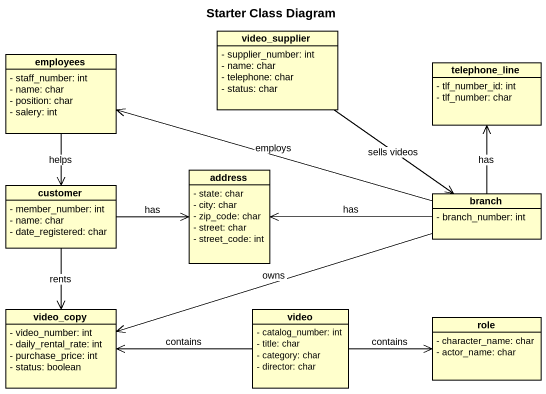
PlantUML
@startuml
title Starter Class Diagram
hide circle
hide empty members
skinparam classAttributeIconSize 0
class video_supplier {
  - supplier_number: int
  - name: char
  - telephone: char
  - status: char
}
class employees {
  - staff_number: int
  - name: char
  - position: char
  - salery: int
}
class telephone_line {
  - tlf_number_id: int
  - tlf_number: char
}
class customer {
  - member_number: int
  - name: char
  - date_registered: char
}
class address {
  - state: char
  - city: char
  - zip_code: char
  - street: char
  - street_code: int
}
class branch {
  - branch_number: int
}
class video_copy {
  - video_number: int
  - daily_rental_rate: int
  - purchase_price: int
  - status: boolean
}
class video {
  - catalog_number: int
  - title: char
  - category: char
  - director: char
}
class role {
  - character_name: char
  - actor_name: char
}
video_supplier --> branch : sells videos
employees --> customer : helps
customer -right-> address : has
customer --> video_copy : rents
branch -left-> employees : employs
branch -up-> telephone_line : has
branch -left-> address : has
branch -left-> video_copy : owns
video -left-> video_copy : contains
video -right-> role : contains
@enduml
